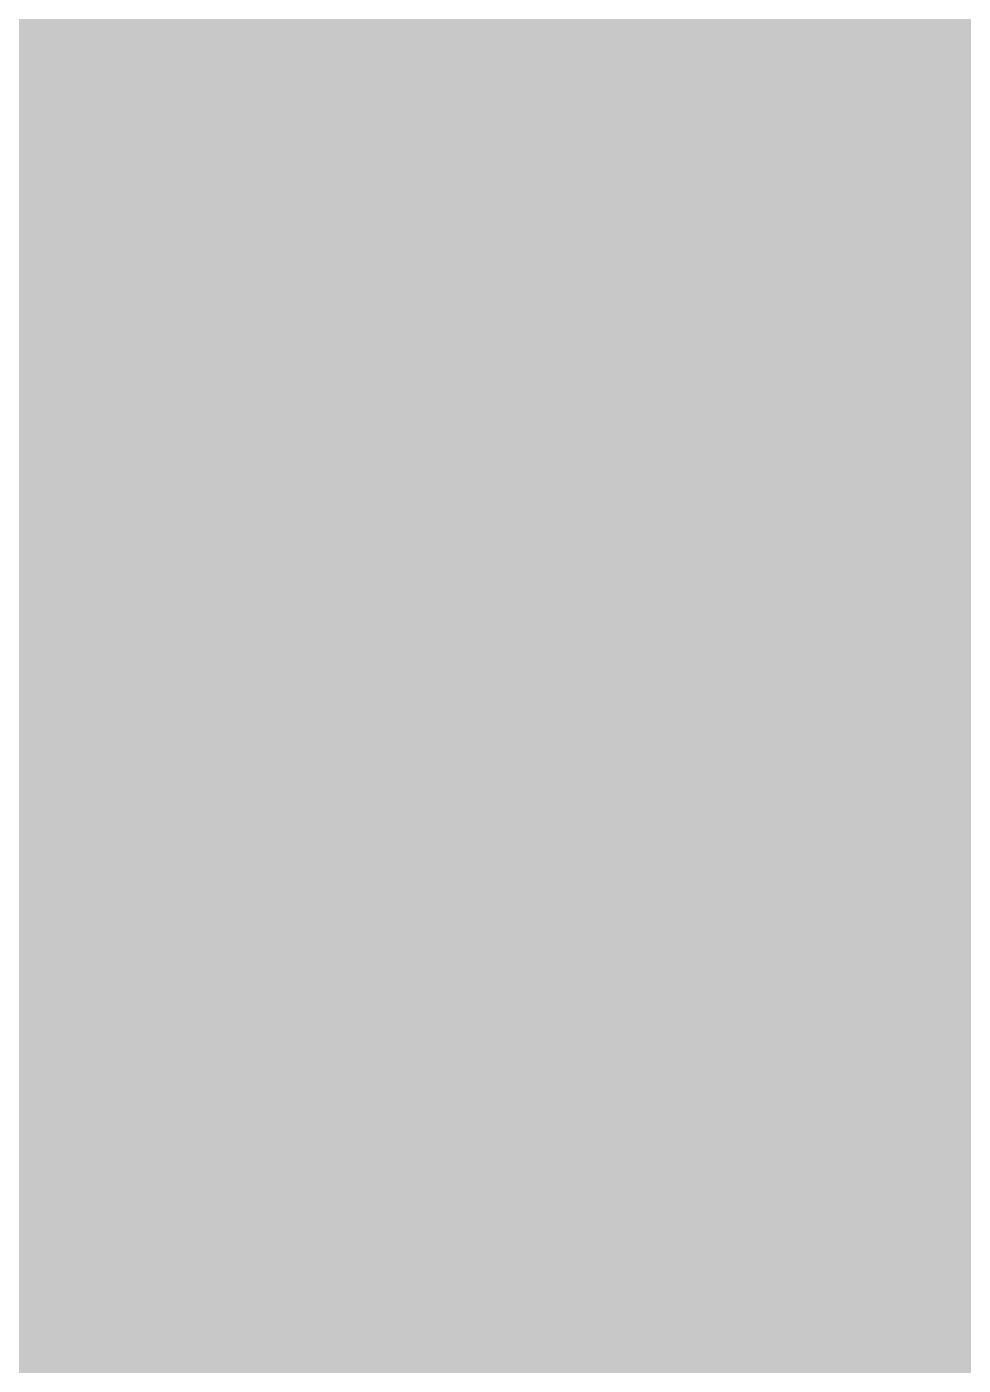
# Model space of a CAD drawing. Header units: inches. Extents: x 267136 to 306747, y 5028981 to 5062930.
# Drawn here: x 287530 to 289900, y 5035425 to 5038811 of the extents above; entities that cross this region are included whole.
import ezdxf

# ---------------------------------------------------------------- set-up
doc = ezdxf.new("R2010")
doc.units = ezdxf.units.IN
doc.header["$MEASUREMENT"] = 0

msp = doc.modelspace()

# ---------------------------------------------------------------- hatches: boundary and pattern name
for points in [[(287700.852, 5038642.806), (287668.282, 5038642.895), (287603.143, 5038643.073), (287472.863, 5038643.431), (287407.724, 5038643.611), (287277.444, 5038643.973), (287212.305, 5038644.155), (287212.563, 5038736.764), (287212.823, 5038829.372), (287213.082, 5038921.98), (287213.277, 5038991.437), (287343.549, 5038991.073), (287473.821, 5038990.713), (287538.957, 5038990.533), (287604.093, 5038990.354), (287669.229, 5038990.177), (287701.797, 5038990.088), (287701.608, 5038920.632), (287701.355, 5038828.023), (287701.104, 5038735.414), (287700.852, 5038642.806)], [(288189.398, 5038641.495), (288124.259, 5038641.668), (288059.12, 5038641.841), (287928.84, 5038642.189), (287863.701, 5038642.365), (287798.561, 5038642.541), (287733.421, 5038642.718), (287700.852, 5038642.806), (287701.104, 5038735.414), (287701.355, 5038828.023), (287701.608, 5038920.632), (287701.797, 5038990.088), (287734.365, 5038989.999), (287799.501, 5038989.822), (287864.637, 5038989.646), (287929.773, 5038989.472), (287994.909, 5038989.297), (288125.181, 5038988.949), (288190.317, 5038988.776), (288190.133, 5038919.32), (288189.889, 5038826.712), (288189.644, 5038734.104), (288189.398, 5038641.495)], [(288677.946, 5038640.222), (288645.376, 5038640.306), (288580.236, 5038640.474), (288515.097, 5038640.642), (288449.957, 5038640.812), (288384.817, 5038640.981), (288319.678, 5038641.151), (288189.398, 5038641.495), (288189.644, 5038734.104), (288189.889, 5038826.712), (288190.133, 5038919.32), (288190.317, 5038988.776), (288255.453, 5038988.604), (288320.589, 5038988.434), (288385.725, 5038988.263), (288450.861, 5038988.093), (288581.133, 5038987.755), (288646.269, 5038987.588), (288678.837, 5038987.504), (288678.659, 5038918.047), (288678.421, 5038825.438), (288678.184, 5038732.83), (288677.946, 5038640.222)], [(289166.493, 5038638.986), (289101.353, 5038639.149), (289036.213, 5038639.312), (288971.074, 5038639.477), (288905.934, 5038639.641), (288840.795, 5038639.806), (288775.655, 5038639.972), (288710.516, 5038640.139), (288677.946, 5038640.222), (288678.184, 5038732.83), (288678.421, 5038825.438), (288678.659, 5038918.047), (288678.837, 5038987.504), (288711.405, 5038987.42), (288841.677, 5038987.088), (288971.949, 5038986.758), (289037.085, 5038986.595), (289102.221, 5038986.431), (289167.357, 5038986.269), (289167.184, 5038916.812), (289166.954, 5038824.204), (289166.723, 5038731.596), (289166.493, 5038638.986)], [(289655.04, 5038637.79), (289622.47, 5038637.868), (289557.331, 5038638.026), (289427.051, 5038638.344), (289361.912, 5038638.503), (289231.632, 5038638.825), (289166.493, 5038638.986), (289166.723, 5038731.596), (289166.954, 5038824.204), (289167.184, 5038916.812), (289167.357, 5038986.269), (289232.493, 5038986.106), (289297.629, 5038985.945), (289362.765, 5038985.785), (289558.173, 5038985.308), (289655.877, 5038985.071), (289655.71, 5038915.615), (289655.486, 5038823.007), (289655.263, 5038730.398), (289655.04, 5038637.79)], [(290143.587, 5038636.631), (290078.447, 5038636.783), (290013.308, 5038636.936), (289883.028, 5038637.244), (289817.889, 5038637.399), (289752.749, 5038637.555), (289687.61, 5038637.711), (289655.04, 5038637.79), (289655.263, 5038730.398), (289655.486, 5038823.007), (289655.71, 5038915.615), (289655.877, 5038985.071), (289753.581, 5038984.837), (289818.717, 5038984.681), (289883.854, 5038984.526), (289948.989, 5038984.371), (290014.125, 5038984.218), (290079.261, 5038984.064), (290144.397, 5038983.912), (290144.235, 5038914.456), (290144.019, 5038821.848), (290143.803, 5038729.239), (290143.587, 5038636.631)], [(287699.906, 5038295.524), (287667.335, 5038295.613), (287602.191, 5038295.791), (287471.905, 5038296.149), (287406.762, 5038296.329), (287341.618, 5038296.51), (287276.476, 5038296.691), (287211.332, 5038296.873), (287211.526, 5038366.33), (287211.786, 5038458.938), (287212.045, 5038551.547), (287212.305, 5038644.155), (287277.444, 5038643.973), (287407.724, 5038643.611), (287472.863, 5038643.431), (287603.143, 5038643.073), (287668.282, 5038642.895), (287700.852, 5038642.806), (287700.6, 5038550.197), (287700.348, 5038457.589), (287700.095, 5038364.98), (287699.906, 5038295.524)], [(288188.48, 5038294.213), (288123.337, 5038294.386), (288058.194, 5038294.56), (287993.05, 5038294.733), (287862.764, 5038295.083), (287797.621, 5038295.259), (287732.478, 5038295.436), (287699.906, 5038295.524), (287700.095, 5038364.98), (287700.348, 5038457.589), (287700.6, 5038550.197), (287700.852, 5038642.806), (287733.421, 5038642.718), (287798.561, 5038642.541), (287863.701, 5038642.365), (287928.84, 5038642.189), (288059.12, 5038641.841), (288189.398, 5038641.495), (288189.154, 5038548.887), (288188.909, 5038456.278), (288188.664, 5038363.67), (288188.48, 5038294.213)], [(288677.054, 5038292.94), (288644.482, 5038293.023), (288579.339, 5038293.191), (288449.053, 5038293.529), (288383.91, 5038293.699), (288253.624, 5038294.041), (288188.48, 5038294.213), (288188.664, 5038363.67), (288188.909, 5038456.278), (288189.154, 5038548.887), (288189.398, 5038641.495), (288319.678, 5038641.151), (288384.817, 5038640.981), (288449.957, 5038640.812), (288515.097, 5038640.642), (288580.236, 5038640.474), (288677.946, 5038640.222), (288677.708, 5038547.613), (288677.47, 5038455.005), (288677.232, 5038362.396), (288677.054, 5038292.94)], [(289165.628, 5038291.705), (289100.485, 5038291.867), (289035.342, 5038292.03), (288970.199, 5038292.194), (288905.056, 5038292.359), (288839.912, 5038292.524), (288709.626, 5038292.856), (288677.054, 5038292.94), (288677.232, 5038362.396), (288677.47, 5038455.005), (288677.708, 5038547.613), (288677.946, 5038640.222), (288710.516, 5038640.139), (288775.655, 5038639.972), (288840.795, 5038639.806), (288905.934, 5038639.641), (288971.074, 5038639.477), (289036.213, 5038639.312), (289166.493, 5038638.986), (289166.262, 5038546.378), (289166.032, 5038453.77), (289165.801, 5038361.161), (289165.628, 5038291.705)], [(289654.203, 5038290.508), (289621.631, 5038290.587), (289556.488, 5038290.744), (289491.344, 5038290.902), (289361.058, 5038291.222), (289295.915, 5038291.382), (289230.771, 5038291.543), (289165.628, 5038291.705), (289165.801, 5038361.161), (289166.032, 5038453.77), (289166.262, 5038546.378), (289166.493, 5038638.986), (289231.632, 5038638.825), (289361.912, 5038638.503), (289427.051, 5038638.344), (289557.331, 5038638.026), (289622.47, 5038637.868), (289655.04, 5038637.79), (289654.816, 5038545.182), (289654.593, 5038452.572), (289654.37, 5038359.964), (289654.203, 5038290.508)], [(290142.776, 5038289.349), (290077.633, 5038289.501), (290012.49, 5038289.654), (289882.204, 5038289.962), (289817.061, 5038290.117), (289751.917, 5038290.273), (289686.774, 5038290.43), (289654.203, 5038290.508), (289654.37, 5038359.964), (289654.593, 5038452.572), (289654.816, 5038545.182), (289655.04, 5038637.79), (289687.61, 5038637.711), (289752.749, 5038637.555), (289817.889, 5038637.399), (289883.028, 5038637.244), (290013.308, 5038636.936), (290078.447, 5038636.783), (290143.587, 5038636.631), (290143.371, 5038544.022), (290143.155, 5038451.414), (290142.938, 5038358.806), (290142.776, 5038289.349)], [(287698.961, 5037948.243), (287666.388, 5037948.332), (287601.24, 5037948.51), (287536.094, 5037948.688), (287470.947, 5037948.867), (287340.653, 5037949.229), (287275.507, 5037949.41), (287210.359, 5037949.592), (287210.489, 5037995.896), (287210.749, 5038088.505), (287211.008, 5038181.113), (287211.268, 5038273.722), (287211.332, 5038296.873), (287276.476, 5038296.691), (287341.618, 5038296.51), (287406.762, 5038296.329), (287471.905, 5038296.149), (287602.191, 5038295.791), (287667.335, 5038295.613), (287699.906, 5038295.524), (287699.591, 5038179.764), (287699.339, 5038087.155), (287699.087, 5037994.547), (287698.961, 5037948.243)], [(288187.562, 5037946.932), (288122.415, 5037947.104), (288057.268, 5037947.277), (287992.121, 5037947.451), (287926.975, 5037947.626), (287731.534, 5037948.154), (287698.961, 5037948.243), (287699.087, 5037994.547), (287699.339, 5038087.155), (287699.591, 5038179.764), (287699.906, 5038295.524), (287732.478, 5038295.436), (287797.621, 5038295.259), (287862.764, 5038295.083), (287993.05, 5038294.733), (288058.194, 5038294.56), (288123.337, 5038294.386), (288188.48, 5038294.213), (288188.419, 5038271.062), (288188.174, 5038178.453), (288187.929, 5038085.845), (288187.684, 5037993.236), (288187.562, 5037946.932)], [(288676.163, 5037945.658), (288643.589, 5037945.742), (288578.442, 5037945.91), (288513.296, 5037946.079), (288448.149, 5037946.248), (288383.002, 5037946.418), (288252.708, 5037946.76), (288187.562, 5037946.932), (288187.684, 5037993.236), (288187.929, 5038085.845), (288188.174, 5038178.453), (288188.419, 5038271.062), (288188.48, 5038294.213), (288253.624, 5038294.041), (288383.91, 5038293.699), (288449.053, 5038293.529), (288579.339, 5038293.191), (288644.482, 5038293.023), (288677.054, 5038292.94), (288676.995, 5038269.788), (288676.757, 5038177.18), (288676.52, 5038084.571), (288676.282, 5037991.963), (288676.163, 5037945.658)], [(289164.764, 5037944.424), (289099.617, 5037944.586), (289034.47, 5037944.749), (288969.324, 5037944.913), (288904.177, 5037945.077), (288839.03, 5037945.243), (288773.883, 5037945.408), (288708.736, 5037945.575), (288676.163, 5037945.658), (288676.282, 5037991.963), (288676.52, 5038084.571), (288676.757, 5038177.18), (288676.995, 5038269.788), (288677.054, 5038292.94), (288709.626, 5038292.856), (288839.912, 5038292.524), (288905.056, 5038292.359), (288970.199, 5038292.194), (289035.342, 5038292.03), (289100.485, 5038291.867), (289165.628, 5038291.705), (289165.571, 5038268.553), (289165.34, 5038175.944), (289165.11, 5038083.336), (289164.879, 5037990.728), (289164.764, 5037944.424)], [(289653.365, 5037943.227), (289620.792, 5037943.305), (289490.498, 5037943.621), (289425.351, 5037943.78), (289360.205, 5037943.94), (289229.911, 5037944.262), (289164.764, 5037944.424), (289164.879, 5037990.728), (289165.11, 5038083.336), (289165.34, 5038175.944), (289165.571, 5038268.553), (289165.628, 5038291.705), (289230.771, 5038291.543), (289295.915, 5038291.382), (289426.201, 5038291.062), (289491.344, 5038290.902), (289556.488, 5038290.744), (289621.631, 5038290.587), (289654.203, 5038290.508), (289654.146, 5038267.355), (289653.7, 5038082.139), (289653.477, 5037989.53), (289653.365, 5037943.227)], [(290141.966, 5037942.067), (290076.819, 5037942.22), (290011.672, 5037942.373), (289946.526, 5037942.526), (289816.232, 5037942.836), (289751.085, 5037942.991), (289685.938, 5037943.148), (289653.365, 5037943.227), (289653.477, 5037989.53), (289653.7, 5038082.139), (289654.146, 5038267.355), (289654.203, 5038290.508), (289686.774, 5038290.43), (289751.917, 5038290.273), (289817.061, 5038290.117), (289882.204, 5038289.962), (290012.49, 5038289.654), (290077.633, 5038289.501), (290142.776, 5038289.349), (290142.723, 5038266.196), (290142.506, 5038173.588), (290142.29, 5038080.979), (290141.966, 5037942.067)], [(287698.016, 5037600.962), (287665.44, 5037601.05), (287600.29, 5037601.229), (287535.14, 5037601.407), (287469.989, 5037601.586), (287404.839, 5037601.767), (287339.688, 5037601.947), (287274.538, 5037602.129), (287209.387, 5037602.311), (287209.452, 5037625.463), (287209.711, 5037718.071), (287209.971, 5037810.68), (287210.229, 5037903.288), (287210.359, 5037949.592), (287275.507, 5037949.41), (287340.653, 5037949.229), (287470.947, 5037948.867), (287536.094, 5037948.688), (287601.24, 5037948.51), (287666.388, 5037948.332), (287698.961, 5037948.243), (287698.835, 5037901.938), (287698.582, 5037809.33), (287698.33, 5037716.722), (287698.078, 5037624.113), (287698.016, 5037600.962)], [(288186.644, 5037599.65), (288121.493, 5037599.823), (288056.343, 5037599.996), (287991.192, 5037600.17), (287926.042, 5037600.345), (287860.891, 5037600.521), (287795.741, 5037600.696), (287730.591, 5037600.873), (287698.016, 5037600.962), (287698.078, 5037624.113), (287698.33, 5037716.722), (287698.582, 5037809.33), (287698.835, 5037901.938), (287698.961, 5037948.243), (287731.534, 5037948.154), (287926.975, 5037947.626), (287992.121, 5037947.451), (288057.268, 5037947.277), (288122.415, 5037947.104), (288187.562, 5037946.932), (288187.439, 5037900.628), (288187.194, 5037808.02), (288186.95, 5037715.411), (288186.705, 5037622.803), (288186.644, 5037599.65)], [(288675.271, 5037598.377), (288642.696, 5037598.461), (288577.546, 5037598.629), (288512.396, 5037598.798), (288447.245, 5037598.967), (288382.095, 5037599.137), (288316.944, 5037599.308), (288186.644, 5037599.65), (288186.705, 5037622.803), (288186.95, 5037715.411), (288187.194, 5037808.02), (288187.439, 5037900.628), (288187.562, 5037946.932), (288252.708, 5037946.76), (288383.002, 5037946.418), (288448.149, 5037946.248), (288513.296, 5037946.079), (288578.442, 5037945.91), (288643.589, 5037945.742), (288676.163, 5037945.658), (288675.806, 5037806.746), (288675.569, 5037714.138), (288675.331, 5037621.529), (288675.271, 5037598.377)], [(289163.899, 5037597.143), (289098.749, 5037597.305), (289033.599, 5037597.468), (288968.448, 5037597.632), (288903.298, 5037597.796), (288838.147, 5037597.961), (288772.997, 5037598.127), (288707.847, 5037598.294), (288675.271, 5037598.377), (288675.331, 5037621.529), (288675.569, 5037714.138), (288675.806, 5037806.746), (288676.163, 5037945.658), (288708.736, 5037945.575), (288773.883, 5037945.408), (288839.03, 5037945.243), (288904.177, 5037945.077), (288969.324, 5037944.913), (289034.47, 5037944.749), (289099.617, 5037944.586), (289164.764, 5037944.424), (289164.649, 5037898.119), (289164.418, 5037805.511), (289164.187, 5037712.902), (289163.957, 5037620.294), (289163.899, 5037597.143)], [(289652.528, 5037595.945), (289619.953, 5037596.023), (289554.802, 5037596.182), (289489.652, 5037596.34), (289424.501, 5037596.499), (289359.351, 5037596.659), (289294.2, 5037596.819), (289229.05, 5037596.98), (289163.899, 5037597.143), (289163.957, 5037620.294), (289164.187, 5037712.902), (289164.418, 5037805.511), (289164.649, 5037898.119), (289164.764, 5037944.424), (289229.911, 5037944.262), (289360.205, 5037943.94), (289425.351, 5037943.78), (289490.498, 5037943.621), (289620.792, 5037943.305), (289653.365, 5037943.227), (289653.253, 5037896.922), (289653.03, 5037804.313), (289652.807, 5037711.705), (289652.583, 5037619.098), (289652.528, 5037595.945)], [(290141.156, 5037594.786), (290076.005, 5037594.938), (290010.855, 5037595.092), (289945.705, 5037595.245), (289880.554, 5037595.399), (289815.404, 5037595.555), (289750.253, 5037595.71), (289685.103, 5037595.866), (289652.528, 5037595.945), (289652.583, 5037619.098), (289652.807, 5037711.705), (289653.03, 5037804.313), (289653.253, 5037896.922), (289653.365, 5037943.227), (289685.938, 5037943.148), (289751.085, 5037942.991), (289881.379, 5037942.681), (289946.526, 5037942.526), (290011.672, 5037942.373), (290141.966, 5037942.067), (290141.858, 5037895.763), (290141.642, 5037803.154), (290141.426, 5037710.547), (290141.21, 5037617.938), (290141.156, 5037594.786)], [(287697.07, 5037253.681), (287664.493, 5037253.77), (287599.339, 5037253.947), (287534.185, 5037254.126), (287469.031, 5037254.306), (287403.877, 5037254.485), (287338.723, 5037254.666), (287273.569, 5037254.848), (287208.415, 5037255.029), (287208.674, 5037347.638), (287208.934, 5037440.246), (287209.192, 5037532.854), (287209.387, 5037602.311), (287274.538, 5037602.129), (287339.688, 5037601.947), (287404.839, 5037601.767), (287469.989, 5037601.586), (287535.14, 5037601.407), (287600.29, 5037601.229), (287665.44, 5037601.05), (287698.016, 5037600.962), (287697.826, 5037531.505), (287697.574, 5037438.896), (287697.322, 5037346.289), (287697.07, 5037253.681)], [(288185.725, 5037252.369), (288120.571, 5037252.542), (288055.417, 5037252.715), (287925.109, 5037253.063), (287794.801, 5037253.415), (287729.647, 5037253.592), (287697.07, 5037253.681), (287697.322, 5037346.289), (287697.574, 5037438.896), (287697.826, 5037531.505), (287698.016, 5037600.962), (287730.591, 5037600.873), (287795.741, 5037600.696), (287860.891, 5037600.521), (287926.042, 5037600.345), (287991.192, 5037600.17), (288056.343, 5037599.996), (288121.493, 5037599.823), (288186.644, 5037599.65), (288186.46, 5037530.194), (288185.97, 5037344.978), (288185.725, 5037252.369)], [(288674.38, 5037251.096), (288641.803, 5037251.18), (288576.649, 5037251.348), (288446.341, 5037251.686), (288381.187, 5037251.855), (288250.879, 5037252.197), (288185.725, 5037252.369), (288185.97, 5037344.978), (288186.46, 5037530.194), (288186.644, 5037599.65), (288316.944, 5037599.308), (288382.095, 5037599.137), (288447.245, 5037598.967), (288512.396, 5037598.798), (288577.546, 5037598.629), (288675.271, 5037598.377), (288675.093, 5037528.921), (288674.855, 5037436.312), (288674.618, 5037343.704), (288674.38, 5037251.096)], [(289163.035, 5037249.861), (289097.881, 5037250.023), (288967.573, 5037250.351), (288902.419, 5037250.515), (288837.265, 5037250.681), (288772.111, 5037250.846), (288706.957, 5037251.013), (288674.38, 5037251.096), (288674.618, 5037343.704), (288674.855, 5037436.312), (288675.093, 5037528.921), (288675.271, 5037598.377), (288707.847, 5037598.294), (288772.997, 5037598.127), (288838.147, 5037597.961), (288903.298, 5037597.796), (288968.448, 5037597.632), (289033.599, 5037597.468), (289098.749, 5037597.305), (289163.899, 5037597.143), (289163.727, 5037527.686), (289163.496, 5037435.077), (289163.266, 5037342.47), (289163.035, 5037249.861)], [(289651.69, 5037248.664), (289619.113, 5037248.742), (289553.959, 5037248.9), (289423.651, 5037249.218), (289358.498, 5037249.378), (289293.343, 5037249.538), (289228.189, 5037249.699), (289163.035, 5037249.861), (289163.266, 5037342.47), (289163.496, 5037435.077), (289163.727, 5037527.686), (289163.899, 5037597.143), (289229.05, 5037596.98), (289294.2, 5037596.819), (289359.351, 5037596.659), (289424.501, 5037596.499), (289489.652, 5037596.34), (289554.802, 5037596.182), (289619.953, 5037596.023), (289652.528, 5037595.945), (289652.36, 5037526.489), (289652.137, 5037433.881), (289651.914, 5037341.272), (289651.69, 5037248.664)], [(290140.346, 5037247.505), (290075.191, 5037247.657), (290010.038, 5037247.811), (289944.883, 5037247.964), (289879.729, 5037248.118), (289814.576, 5037248.273), (289749.421, 5037248.429), (289684.268, 5037248.586), (289651.69, 5037248.664), (289651.914, 5037341.272), (289652.137, 5037433.881), (289652.36, 5037526.489), (289652.528, 5037595.945), (289685.103, 5037595.866), (289750.253, 5037595.71), (289815.404, 5037595.555), (289880.554, 5037595.399), (289945.705, 5037595.245), (290010.855, 5037595.092), (290076.005, 5037594.938), (290141.156, 5037594.786), (290140.994, 5037525.33), (290140.778, 5037432.722), (290140.562, 5037340.113), (290140.346, 5037247.505)], [(287696.125, 5036906.399), (287663.546, 5036906.488), (287598.389, 5036906.666), (287533.23, 5036906.845), (287468.073, 5036907.024), (287402.915, 5036907.204), (287272.601, 5036907.566), (287207.442, 5036907.748), (287207.637, 5036977.205), (287207.896, 5037069.812), (287208.155, 5037162.421), (287208.415, 5037255.029), (287273.569, 5037254.848), (287338.723, 5037254.666), (287403.877, 5037254.485), (287469.031, 5037254.306), (287534.185, 5037254.126), (287599.339, 5037253.947), (287664.493, 5037253.77), (287697.07, 5037253.681), (287696.818, 5037161.072), (287696.565, 5037068.464), (287696.313, 5036975.855), (287696.125, 5036906.399)], [(288184.807, 5036905.088), (288119.649, 5036905.261), (288054.492, 5036905.435), (287989.334, 5036905.608), (287924.176, 5036905.783), (287859.019, 5036905.958), (287793.861, 5036906.134), (287728.703, 5036906.311), (287696.125, 5036906.399), (287696.313, 5036975.855), (287696.565, 5037068.464), (287696.818, 5037161.072), (287697.07, 5037253.681), (287729.647, 5037253.592), (287794.801, 5037253.415), (287925.109, 5037253.063), (288055.417, 5037252.715), (288185.725, 5037252.369), (288185.48, 5037159.761), (288185.235, 5037067.152), (288184.991, 5036974.545), (288184.807, 5036905.088)], [(288673.489, 5036903.815), (288640.91, 5036903.898), (288575.752, 5036904.066), (288510.595, 5036904.235), (288445.437, 5036904.404), (288380.28, 5036904.574), (288249.964, 5036904.916), (288184.807, 5036905.088), (288184.991, 5036974.545), (288185.235, 5037067.152), (288185.48, 5037159.761), (288185.725, 5037252.369), (288250.879, 5037252.197), (288381.187, 5037251.855), (288511.495, 5037251.517), (288576.649, 5037251.348), (288674.38, 5037251.096), (288674.143, 5037158.488), (288673.905, 5037065.88), (288673.667, 5036973.271), (288673.489, 5036903.815)], [(289162.171, 5036902.58), (289097.014, 5036902.742), (289031.856, 5036902.905), (288966.698, 5036903.069), (288901.541, 5036903.234), (288836.383, 5036903.399), (288771.226, 5036903.565), (288706.068, 5036903.731), (288673.489, 5036903.815), (288673.667, 5036973.271), (288673.905, 5037065.88), (288674.143, 5037158.488), (288674.38, 5037251.096), (288706.957, 5037251.013), (288772.111, 5037250.846), (288837.265, 5037250.681), (288902.419, 5037250.515), (289032.727, 5037250.187), (289097.881, 5037250.023), (289163.035, 5037249.861), (289162.805, 5037157.253), (289162.574, 5037064.645), (289162.344, 5036972.036), (289162.171, 5036902.58)], [(289650.853, 5036901.383), (289618.274, 5036901.462), (289553.117, 5036901.619), (289487.959, 5036901.777), (289422.802, 5036901.937), (289292.486, 5036902.257), (289227.329, 5036902.418), (289162.171, 5036902.58), (289162.344, 5036972.036), (289162.574, 5037064.645), (289162.805, 5037157.253), (289163.035, 5037249.861), (289228.189, 5037249.699), (289293.343, 5037249.538), (289358.498, 5037249.378), (289423.651, 5037249.218), (289553.959, 5037248.9), (289619.113, 5037248.742), (289651.69, 5037248.664), (289651.467, 5037156.056), (289651.244, 5037063.447), (289651.021, 5036970.839), (289650.853, 5036901.383)], [(290139.535, 5036900.224), (290074.378, 5036900.376), (290009.22, 5036900.529), (289944.062, 5036900.683), (289878.905, 5036900.837), (289813.747, 5036900.992), (289748.59, 5036901.148), (289683.432, 5036901.305), (289650.853, 5036901.383), (289651.021, 5036970.839), (289651.244, 5037063.447), (289651.467, 5037156.056), (289651.69, 5037248.664), (289684.268, 5037248.586), (289749.421, 5037248.429), (289814.576, 5037248.273), (289879.729, 5037248.118), (289944.883, 5037247.964), (290010.038, 5037247.811), (290075.191, 5037247.657), (290140.346, 5037247.505), (290140.129, 5037154.896), (290139.914, 5037062.288), (290139.697, 5036969.68), (290139.535, 5036900.224)], [(287695.18, 5036559.118), (287662.599, 5036559.207), (287597.437, 5036559.386), (287532.276, 5036559.564), (287467.115, 5036559.743), (287401.954, 5036559.924), (287336.793, 5036560.104), (287206.471, 5036560.468), (287206.6, 5036606.771), (287206.859, 5036699.38), (287207.118, 5036791.988), (287207.378, 5036884.597), (287207.442, 5036907.748), (287272.601, 5036907.566), (287402.915, 5036907.204), (287468.073, 5036907.024), (287533.23, 5036906.845), (287598.389, 5036906.666), (287663.546, 5036906.488), (287696.125, 5036906.399), (287695.81, 5036790.639), (287695.306, 5036605.423), (287695.18, 5036559.118)], [(288183.889, 5036557.808), (288118.728, 5036557.98), (288053.566, 5036558.153), (287988.405, 5036558.327), (287923.244, 5036558.502), (287858.083, 5036558.678), (287792.921, 5036558.854), (287727.76, 5036559.03), (287695.18, 5036559.118), (287695.306, 5036605.423), (287695.81, 5036790.639), (287696.125, 5036906.399), (287728.703, 5036906.311), (287793.861, 5036906.134), (287859.019, 5036905.958), (287924.176, 5036905.783), (287989.334, 5036905.608), (288054.492, 5036905.435), (288119.649, 5036905.261), (288184.807, 5036905.088), (288184.746, 5036881.937), (288184.501, 5036789.328), (288184.256, 5036696.72), (288184.011, 5036604.111), (288183.889, 5036557.808)], [(288672.598, 5036556.534), (288640.017, 5036556.618), (288509.695, 5036556.954), (288444.534, 5036557.124), (288379.372, 5036557.294), (288314.211, 5036557.464), (288183.889, 5036557.808), (288184.011, 5036604.111), (288184.256, 5036696.72), (288184.501, 5036789.328), (288184.746, 5036881.937), (288184.807, 5036905.088), (288249.964, 5036904.916), (288380.28, 5036904.574), (288445.437, 5036904.404), (288510.595, 5036904.235), (288575.752, 5036904.066), (288640.91, 5036903.898), (288673.489, 5036903.815), (288673.43, 5036880.663), (288673.192, 5036788.055), (288672.954, 5036695.446), (288672.717, 5036602.839), (288672.598, 5036556.534)], [(289161.307, 5036555.3), (289096.146, 5036555.462), (289030.984, 5036555.625), (288900.662, 5036555.953), (288835.501, 5036556.118), (288770.339, 5036556.284), (288705.178, 5036556.451), (288672.598, 5036556.534), (288672.717, 5036602.839), (288672.954, 5036695.446), (288673.192, 5036788.055), (288673.43, 5036880.663), (288673.489, 5036903.815), (288706.068, 5036903.731), (288771.226, 5036903.565), (288836.383, 5036903.399), (288901.541, 5036903.234), (288966.698, 5036903.069), (289031.856, 5036902.905), (289097.014, 5036902.742), (289162.171, 5036902.58), (289162.113, 5036879.428), (289161.883, 5036786.819), (289161.652, 5036694.212), (289161.422, 5036601.604), (289161.307, 5036555.3)], [(289650.016, 5036554.103), (289617.436, 5036554.181), (289552.274, 5036554.339), (289487.113, 5036554.497), (289356.791, 5036554.815), (289291.629, 5036554.977), (289226.468, 5036555.138), (289161.307, 5036555.3), (289161.422, 5036601.604), (289161.652, 5036694.212), (289161.883, 5036786.819), (289162.113, 5036879.428), (289162.171, 5036902.58), (289227.329, 5036902.418), (289292.486, 5036902.257), (289422.802, 5036901.937), (289487.959, 5036901.777), (289553.117, 5036901.619), (289618.274, 5036901.462), (289650.853, 5036901.383), (289650.797, 5036878.23), (289650.574, 5036785.623), (289650.351, 5036693.015), (289650.127, 5036600.406), (289650.016, 5036554.103)], [(290138.725, 5036552.943), (290073.564, 5036553.096), (290008.403, 5036553.248), (289943.242, 5036553.402), (289878.08, 5036553.557), (289747.758, 5036553.867), (289682.597, 5036554.023), (289650.016, 5036554.103), (289650.127, 5036600.406), (289650.351, 5036693.015), (289650.574, 5036785.623), (289650.797, 5036878.23), (289650.853, 5036901.383), (289683.432, 5036901.305), (289748.59, 5036901.148), (289813.747, 5036900.992), (289878.905, 5036900.837), (289944.062, 5036900.683), (290009.22, 5036900.529), (290074.378, 5036900.376), (290139.535, 5036900.224), (290139.481, 5036877.072), (290139.265, 5036784.464), (290139.049, 5036691.855), (290138.725, 5036552.943)], [(287694.234, 5036211.838), (287661.652, 5036211.927), (287596.487, 5036212.104), (287531.322, 5036212.283), (287400.992, 5036212.643), (287335.828, 5036212.823), (287205.498, 5036213.187), (287205.563, 5036236.339), (287205.822, 5036328.947), (287206.081, 5036421.556), (287206.471, 5036560.468), (287336.793, 5036560.104), (287401.954, 5036559.924), (287467.115, 5036559.743), (287532.276, 5036559.564), (287597.437, 5036559.386), (287662.599, 5036559.207), (287695.18, 5036559.118), (287695.054, 5036512.814), (287694.802, 5036420.206), (287694.55, 5036327.599), (287694.297, 5036234.99), (287694.234, 5036211.838)], [(288182.971, 5036210.527), (288117.806, 5036210.699), (287987.476, 5036211.047), (287922.311, 5036211.222), (287857.146, 5036211.396), (287791.981, 5036211.573), (287726.816, 5036211.749), (287694.234, 5036211.838), (287694.297, 5036234.99), (287694.55, 5036327.599), (287694.802, 5036420.206), (287695.054, 5036512.814), (287695.18, 5036559.118), (287727.76, 5036559.03), (287792.921, 5036558.854), (287858.083, 5036558.678), (287923.244, 5036558.502), (287988.405, 5036558.327), (288053.566, 5036558.153), (288118.728, 5036557.98), (288183.889, 5036557.808), (288183.766, 5036511.504), (288183.521, 5036418.896), (288183.276, 5036326.287), (288183.032, 5036233.679), (288182.971, 5036210.527)], [(288671.707, 5036209.254), (288639.124, 5036209.338), (288508.794, 5036209.674), (288443.63, 5036209.843), (288378.465, 5036210.013), (288248.135, 5036210.355), (288182.971, 5036210.527), (288183.032, 5036233.679), (288183.276, 5036326.287), (288183.521, 5036418.896), (288183.766, 5036511.504), (288183.889, 5036557.808), (288314.211, 5036557.464), (288379.372, 5036557.294), (288444.534, 5036557.124), (288509.695, 5036556.954), (288640.017, 5036556.618), (288672.598, 5036556.534), (288672.003, 5036325.014), (288671.766, 5036232.406), (288671.707, 5036209.254)], [(289160.443, 5036208.019), (289095.278, 5036208.182), (288964.948, 5036208.508), (288899.784, 5036208.673), (288834.619, 5036208.838), (288704.289, 5036209.17), (288671.707, 5036209.254), (288671.766, 5036232.406), (288672.003, 5036325.014), (288672.598, 5036556.534), (288705.178, 5036556.451), (288770.339, 5036556.284), (288835.501, 5036556.118), (288900.662, 5036555.953), (289030.984, 5036555.625), (289096.146, 5036555.462), (289161.307, 5036555.3), (289161.192, 5036508.995), (289160.961, 5036416.387), (289160.731, 5036323.779), (289160.5, 5036231.171), (289160.443, 5036208.019)], [(289649.179, 5036206.821), (289616.597, 5036206.9), (289551.432, 5036207.058), (289421.102, 5036207.376), (289355.937, 5036207.535), (289225.607, 5036207.857), (289160.443, 5036208.019), (289160.5, 5036231.171), (289160.731, 5036323.779), (289160.961, 5036416.387), (289161.192, 5036508.995), (289161.307, 5036555.3), (289226.468, 5036555.138), (289291.629, 5036554.977), (289356.791, 5036554.815), (289487.113, 5036554.497), (289552.274, 5036554.339), (289617.436, 5036554.181), (289650.016, 5036554.103), (289649.904, 5036507.798), (289649.458, 5036322.582), (289649.235, 5036229.974), (289649.179, 5036206.821)], [(290137.915, 5036205.662), (290072.75, 5036205.814), (289942.42, 5036206.122), (289877.256, 5036206.276), (289812.091, 5036206.431), (289681.761, 5036206.743), (289649.179, 5036206.821), (289649.235, 5036229.974), (289649.681, 5036415.19), (289649.904, 5036507.798), (289650.016, 5036554.103), (289682.597, 5036554.023), (289747.758, 5036553.867), (289878.08, 5036553.557), (289943.242, 5036553.402), (290008.403, 5036553.248), (290073.564, 5036553.096), (290138.725, 5036552.943), (290138.401, 5036414.031), (290138.185, 5036321.423), (290137.969, 5036228.814), (290137.915, 5036205.662)], [(287693.289, 5035864.558), (287660.705, 5035864.646), (287595.536, 5035864.824), (287530.368, 5035865.003), (287465.2, 5035865.183), (287400.031, 5035865.362), (287334.863, 5035865.543), (287269.694, 5035865.725), (287204.526, 5035865.907), (287204.785, 5035958.515), (287205.045, 5036051.123), (287205.304, 5036143.731), (287205.498, 5036213.187), (287335.828, 5036212.823), (287400.992, 5036212.643), (287531.322, 5036212.283), (287596.487, 5036212.104), (287661.652, 5036211.927), (287694.234, 5036211.838), (287694.045, 5036142.382), (287693.793, 5036049.773), (287693.541, 5035957.166), (287693.289, 5035864.558)], [(288182.052, 5035863.246), (288116.884, 5035863.419), (288051.715, 5035863.593), (287921.379, 5035863.941), (287856.21, 5035864.116), (287791.042, 5035864.292), (287725.873, 5035864.469), (287693.289, 5035864.558), (287693.541, 5035957.166), (287693.793, 5036049.773), (287694.045, 5036142.382), (287694.234, 5036211.838), (287726.816, 5036211.749), (287791.981, 5036211.573), (287857.146, 5036211.396), (287922.311, 5036211.222), (287987.476, 5036211.047), (288117.806, 5036210.699), (288182.971, 5036210.527), (288182.787, 5036141.071), (288182.542, 5036048.463), (288182.297, 5035955.854), (288182.052, 5035863.246)], [(288670.815, 5035861.974), (288638.231, 5035862.058), (288573.063, 5035862.225), (288507.895, 5035862.394), (288442.726, 5035862.562), (288377.558, 5035862.732), (288312.389, 5035862.903), (288247.221, 5035863.074), (288182.052, 5035863.246), (288182.297, 5035955.854), (288182.542, 5036048.463), (288182.787, 5036141.071), (288182.971, 5036210.527), (288248.135, 5036210.355), (288378.465, 5036210.013), (288443.63, 5036209.843), (288508.794, 5036209.674), (288639.124, 5036209.338), (288671.707, 5036209.254), (288671.528, 5036139.798), (288671.291, 5036047.189), (288671.053, 5035954.582), (288670.815, 5035861.974)], [(289159.579, 5035860.738), (289094.41, 5035860.9), (289029.242, 5035861.064), (288964.073, 5035861.228), (288898.905, 5035861.393), (288833.736, 5035861.558), (288703.4, 5035861.89), (288670.815, 5035861.974), (288671.053, 5035954.582), (288671.291, 5036047.189), (288671.528, 5036139.798), (288671.707, 5036209.254), (288704.289, 5036209.17), (288834.619, 5036208.838), (288899.784, 5036208.673), (288964.948, 5036208.508), (289160.443, 5036208.019), (289160.27, 5036138.562), (289160.04, 5036045.954), (289159.809, 5035953.347), (289159.579, 5035860.738)], [(289648.342, 5035859.541), (289615.758, 5035859.62), (289550.589, 5035859.777), (289485.421, 5035859.937), (289420.252, 5035860.095), (289289.916, 5035860.415), (289224.747, 5035860.576), (289159.579, 5035860.738), (289159.809, 5035953.347), (289160.04, 5036045.954), (289160.27, 5036138.562), (289160.443, 5036208.019), (289225.607, 5036207.857), (289355.937, 5036207.535), (289486.267, 5036207.217), (289551.432, 5036207.058), (289616.597, 5036206.9), (289649.179, 5036206.821), (289649.011, 5036137.365), (289648.788, 5036044.758), (289648.565, 5035952.149), (289648.342, 5035859.541)], [(290137.105, 5035858.382), (290071.937, 5035858.534), (290006.768, 5035858.687), (289941.6, 5035858.841), (289876.431, 5035858.996), (289811.263, 5035859.15), (289746.094, 5035859.307), (289648.342, 5035859.541), (289648.565, 5035952.149), (289648.788, 5036044.758), (289649.011, 5036137.365), (289649.179, 5036206.821), (289681.761, 5036206.743), (289812.091, 5036206.431), (289877.256, 5036206.276), (289942.42, 5036206.122), (290072.75, 5036205.814), (290137.915, 5036205.662), (290137.753, 5036136.206), (290137.537, 5036043.599), (290137.321, 5035950.99), (290137.105, 5035858.382)], [(287692.344, 5035517.277), (287659.758, 5035517.366), (287594.586, 5035517.544), (287464.242, 5035517.902), (287399.07, 5035518.082), (287268.726, 5035518.444), (287203.554, 5035518.627), (287203.748, 5035588.083), (287204.008, 5035680.69), (287204.267, 5035773.299), (287204.526, 5035865.907), (287269.694, 5035865.725), (287334.863, 5035865.543), (287400.031, 5035865.362), (287465.2, 5035865.183), (287530.368, 5035865.003), (287595.536, 5035864.824), (287660.705, 5035864.646), (287693.289, 5035864.558), (287693.037, 5035771.949), (287692.785, 5035679.342), (287692.533, 5035586.733), (287692.344, 5035517.277)], [(288181.134, 5035515.967), (288115.962, 5035516.139), (288050.79, 5035516.312), (287985.618, 5035516.486), (287855.274, 5035516.836), (287790.103, 5035517.013), (287724.931, 5035517.188), (287692.344, 5035517.277), (287692.533, 5035586.733), (287692.785, 5035679.342), (287693.037, 5035771.949), (287693.289, 5035864.558), (287725.873, 5035864.469), (287791.042, 5035864.292), (287856.21, 5035864.116), (287921.379, 5035863.941), (288051.715, 5035863.593), (288116.884, 5035863.419), (288182.052, 5035863.246), (288181.808, 5035770.639), (288181.562, 5035678.03), (288181.318, 5035585.423), (288181.134, 5035515.967)], [(288669.924, 5035514.693), (288637.338, 5035514.777), (288572.167, 5035514.945), (288506.995, 5035515.113), (288441.822, 5035515.282), (288376.65, 5035515.452), (288311.479, 5035515.623), (288246.306, 5035515.795), (288181.134, 5035515.967), (288181.318, 5035585.423), (288181.562, 5035678.03), (288181.808, 5035770.639), (288182.052, 5035863.246), (288247.221, 5035863.074), (288312.389, 5035862.903), (288377.558, 5035862.732), (288442.726, 5035862.562), (288507.895, 5035862.394), (288573.063, 5035862.225), (288638.231, 5035862.058), (288670.815, 5035861.974), (288670.578, 5035769.365), (288670.34, 5035676.758), (288670.103, 5035584.149), (288669.924, 5035514.693)], [(289158.714, 5035513.458), (289093.542, 5035513.621), (289028.371, 5035513.784), (288963.199, 5035513.947), (288898.026, 5035514.112), (288832.854, 5035514.277), (288767.683, 5035514.443), (288702.51, 5035514.609), (288669.924, 5035514.693), (288670.103, 5035584.149), (288670.34, 5035676.758), (288670.578, 5035769.365), (288670.815, 5035861.974), (288703.4, 5035861.89), (288833.736, 5035861.558), (288898.905, 5035861.393), (288964.073, 5035861.228), (289029.242, 5035861.064), (289094.41, 5035860.9), (289159.579, 5035860.738), (289159.348, 5035768.13), (289159.118, 5035675.522), (289158.887, 5035582.914), (289158.714, 5035513.458)], [(289647.505, 5035512.261), (289614.919, 5035512.34), (289549.747, 5035512.497), (289419.403, 5035512.815), (289354.23, 5035512.975), (289289.059, 5035513.135), (289223.887, 5035513.296), (289158.714, 5035513.458), (289158.887, 5035582.914), (289159.118, 5035675.522), (289159.348, 5035768.13), (289159.579, 5035860.738), (289224.747, 5035860.576), (289289.916, 5035860.415), (289420.252, 5035860.095), (289485.421, 5035859.937), (289550.589, 5035859.777), (289615.758, 5035859.62), (289648.342, 5035859.541), (289648.119, 5035766.934), (289647.896, 5035674.325), (289647.672, 5035581.717), (289647.505, 5035512.261)], [(290136.295, 5035511.102), (290071.123, 5035511.254), (290005.951, 5035511.407), (289940.779, 5035511.562), (289810.435, 5035511.87), (289745.263, 5035512.026), (289680.091, 5035512.183), (289647.505, 5035512.261), (289647.672, 5035581.717), (289647.896, 5035674.325), (289648.119, 5035766.934), (289648.342, 5035859.541), (289746.094, 5035859.307), (289811.263, 5035859.15), (289876.431, 5035858.996), (289941.6, 5035858.841), (290006.768, 5035858.687), (290071.937, 5035858.534), (290137.105, 5035858.382), (290136.295, 5035511.102)], [(287691.399, 5035169.997), (287658.812, 5035170.086), (287593.636, 5035170.265), (287528.46, 5035170.443), (287463.284, 5035170.622), (287398.109, 5035170.803), (287332.934, 5035170.983), (287267.758, 5035171.164), (287202.582, 5035171.347), (287202.712, 5035217.65), (287202.971, 5035310.259), (287203.23, 5035402.866), (287203.489, 5035495.475), (287203.554, 5035518.627), (287268.726, 5035518.444), (287399.07, 5035518.082), (287464.242, 5035517.902), (287594.586, 5035517.544), (287692.344, 5035517.277), (287692.281, 5035494.126), (287692.029, 5035401.518), (287691.777, 5035308.909), (287691.525, 5035216.302), (287691.399, 5035169.997)], [(288180.216, 5035168.687), (288115.041, 5035168.859), (288049.865, 5035169.032), (287984.689, 5035169.206), (287919.514, 5035169.381), (287854.338, 5035169.557), (287789.163, 5035169.732), (287723.987, 5035169.909), (287691.399, 5035169.997), (287691.525, 5035216.302), (287691.777, 5035308.909), (287692.029, 5035401.518), (287692.281, 5035494.126), (287692.344, 5035517.277), (287724.931, 5035517.188), (287790.103, 5035517.013), (287855.274, 5035516.836), (287985.618, 5035516.486), (288050.79, 5035516.312), (288115.962, 5035516.139), (288181.134, 5035515.967), (288181.073, 5035492.814), (288180.828, 5035400.206), (288180.583, 5035307.599), (288180.339, 5035214.99), (288180.216, 5035168.687)], [(288669.033, 5035167.413), (288636.446, 5035167.497), (288506.094, 5035167.833), (288440.919, 5035168.003), (288310.567, 5035168.343), (288245.392, 5035168.515), (288180.216, 5035168.687), (288180.339, 5035214.99), (288180.583, 5035307.599), (288180.828, 5035400.206), (288181.073, 5035492.814), (288181.134, 5035515.967), (288246.306, 5035515.795), (288311.479, 5035515.623), (288376.65, 5035515.452), (288441.822, 5035515.282), (288506.995, 5035515.113), (288572.167, 5035514.945), (288637.338, 5035514.777), (288669.924, 5035514.693), (288669.865, 5035491.541), (288669.627, 5035398.934), (288669.39, 5035306.325), (288669.033, 5035167.413)], [(289157.851, 5035166.178), (289092.675, 5035166.341), (289027.5, 5035166.504), (288897.148, 5035166.832), (288831.973, 5035166.997), (288766.797, 5035167.163), (288701.621, 5035167.33), (288669.033, 5035167.413), (288669.39, 5035306.325), (288669.627, 5035398.934), (288669.865, 5035491.541), (288669.924, 5035514.693), (288702.51, 5035514.609), (288767.683, 5035514.443), (288832.854, 5035514.277), (288898.026, 5035514.112), (288963.199, 5035513.947), (289028.371, 5035513.784), (289093.542, 5035513.621), (289158.714, 5035513.458), (289158.657, 5035490.307), (289158.427, 5035397.698), (289158.196, 5035305.09), (289157.966, 5035212.482), (289157.851, 5035166.178)], [(289646.668, 5035164.981), (289614.08, 5035165.06), (289548.904, 5035165.218), (289483.729, 5035165.376), (289353.377, 5035165.694), (289288.202, 5035165.855), (289223.026, 5035166.017), (289157.851, 5035166.178), (289157.966, 5035212.482), (289158.196, 5035305.09), (289158.427, 5035397.698), (289158.657, 5035490.307), (289158.714, 5035513.458), (289223.887, 5035513.296), (289289.059, 5035513.135), (289354.23, 5035512.975), (289419.403, 5035512.815), (289549.747, 5035512.497), (289614.919, 5035512.34), (289647.505, 5035512.261), (289647.449, 5035489.109), (289647.226, 5035396.501), (289647.002, 5035303.893), (289646.779, 5035211.285), (289646.668, 5035164.981)], [(290135.485, 5035163.822), (290070.309, 5035163.975), (290005.134, 5035164.127), (289939.958, 5035164.281), (289874.782, 5035164.436), (289809.607, 5035164.591), (289744.431, 5035164.746), (289679.255, 5035164.902), (289646.668, 5035164.981), (289646.779, 5035211.285), (289647.002, 5035303.893), (289647.226, 5035396.501), (289647.449, 5035489.109), (289647.505, 5035512.261), (289680.091, 5035512.183), (289745.263, 5035512.026), (289810.435, 5035511.87), (289940.779, 5035511.562), (290005.951, 5035511.407), (290071.123, 5035511.254), (290136.295, 5035511.102), (290136.241, 5035487.95), (290135.593, 5035210.126), (290135.485, 5035163.822)]]:
    msp.add_hatch(color=256).paths.add_polyline_path(points, flags=0)

doc.saveas('drawing.dxf')
